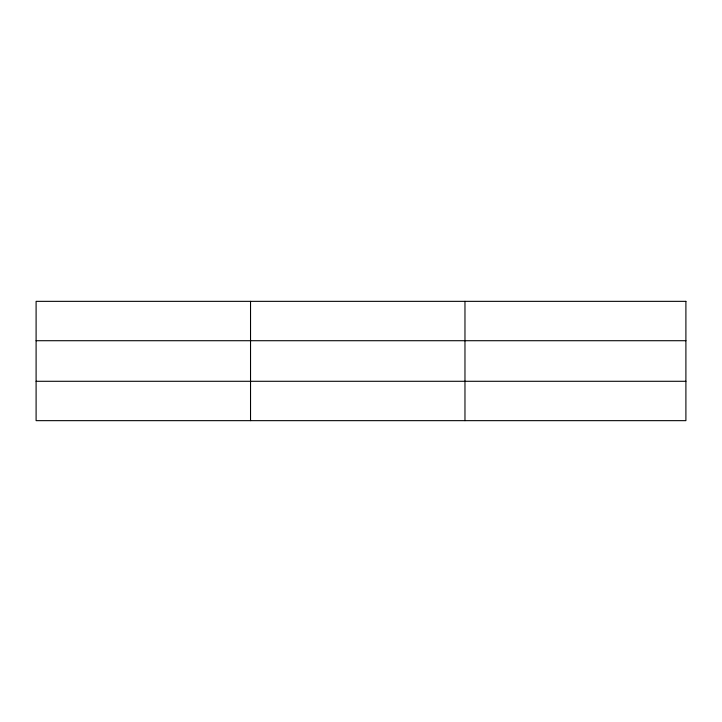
<?xml version="1.0" encoding="UTF-8"?>
<svg xmlns="http://www.w3.org/2000/svg" width="722" height="722" viewBox="0 0 722 722"><rect width="100%" height="100%" fill="white"/><g stroke="black" fill="none" stroke-linecap="round" stroke-linejoin="round"><path stroke-width="1.08" d="M250.534 420.655L250.534 301.345M464.968 420.655L464.968 301.345M36.1 340.712L685.9 340.712M36.1 381.288L685.9 381.288M685.9 301.345L685.9 420.655L36.1 420.655L36.1 301.345L685.9 301.345"/></g></svg>
